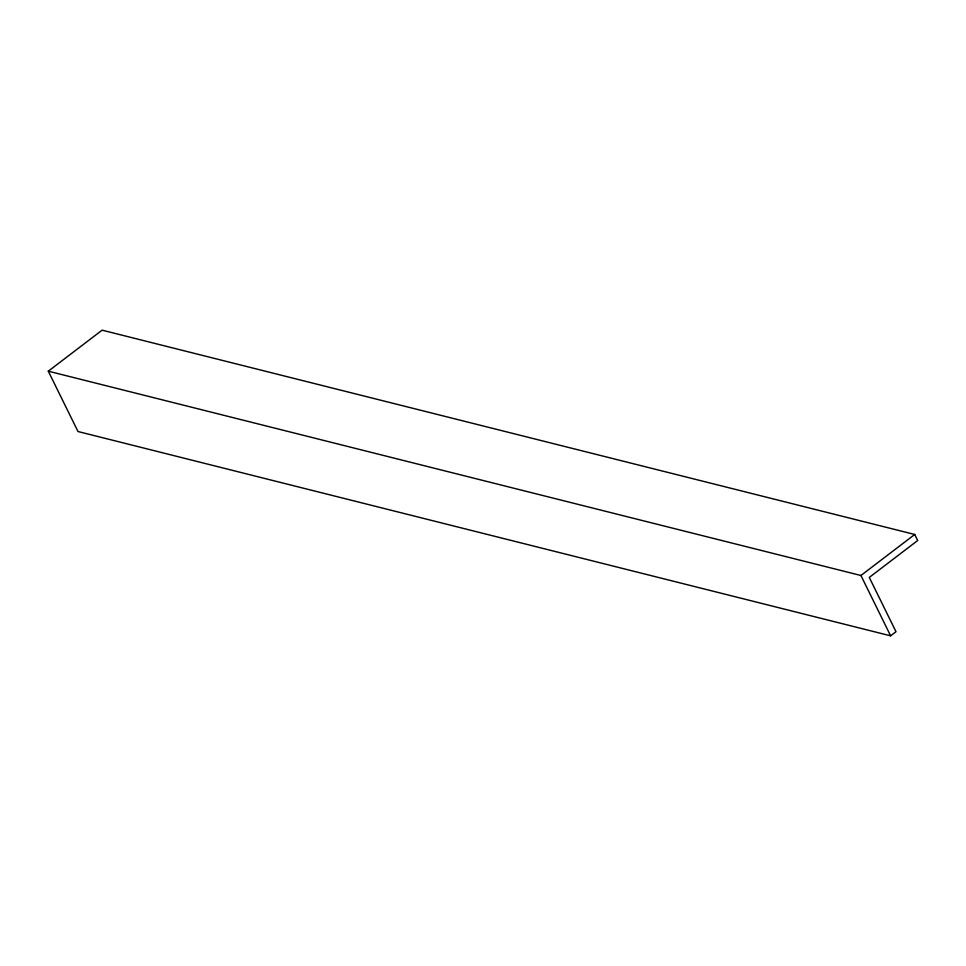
<?xml version="1.0" encoding="UTF-8"?>
<svg xmlns="http://www.w3.org/2000/svg" width="966" height="966" viewBox="0 0 966 966"><rect width="100%" height="100%" fill="white"/><g stroke="black" fill="none" stroke-linecap="round" stroke-linejoin="round"><path stroke-width="1.45" d="M48.3 371.185L102.106 330.167L914.73 534.476L917.7 540.513L869.279 577.427L896.001 631.728L890.616 635.833L77.992 431.524L48.3 371.185L860.935 575.495L890.616 635.833M860.935 575.495L914.73 534.476"/></g></svg>
